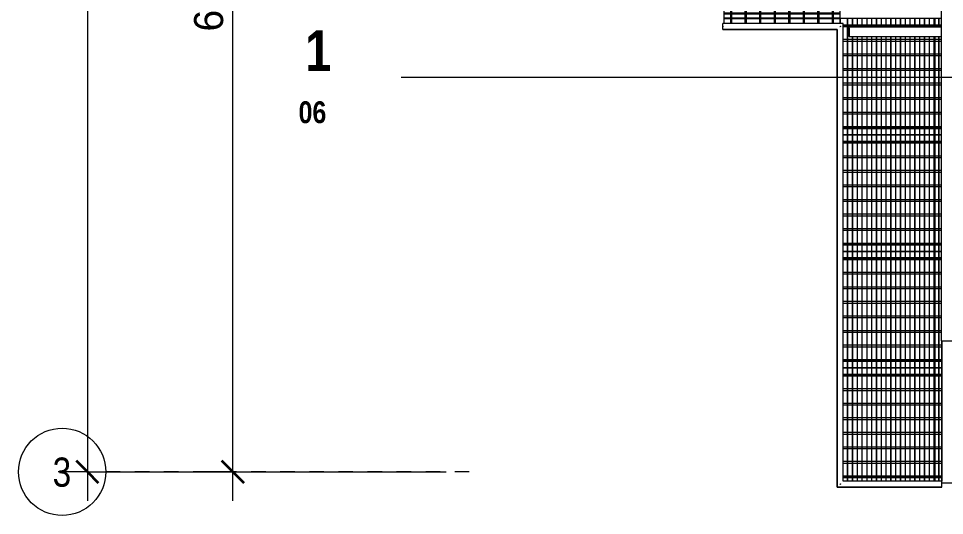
# Model space of a CAD drawing. Header units: metres. Extents: x -3 to 175, y -5 to 18.
# Drawn here: x 57.96 to 64.32, y -0.25 to 3.16 of the extents above; entities that cross this region are included whole.
import ezdxf

# ---------------------------------------------------------------- set-up
doc = ezdxf.new("R2010")
doc.units = ezdxf.units.M
doc.linetypes.add('Grid Line', pattern=[0.022225, 0.0127, -0.003175, 0.003175, -0.003175])
for name, color, linetype, lineweight in [('A-ANNO-DIMS', 7, 'Continuous', 9), ('A-ANNO-DIMS-100', 7, 'Continuous', 9), ('A-FLOR', 7, 'Continuous', 9), ('A-FLOR-HRAL', 7, 'Continuous', 9), ('A-GENM', 7, 'Continuous', 9), ('A-WALL', 7, 'Continuous', 9), ('G-ANNO-SYMB', 7, 'Continuous', 9), ('P-PIPE', 7, 'Continuous', 9), ('S-GRID', 7, 'Continuous', 9), ('S-GRID-IDEN', 7, 'Continuous', 9)]:
    doc.layers.add(name, color=color, linetype=linetype, lineweight=lineweight)
doc.styles.add('Century Gothic_1', font='GOTHIC.TTF', dxfattribs={"height": 0.2})
doc.styles.add('Saira Condensed', font='SairaCondensed-Regular.ttf', dxfattribs={"height": 0.2})
doc.styles.add('Saira Condensed_B', font='', dxfattribs={"height": 0.15})
doc.styles.add('Saira Condensed_B_1', font='', dxfattribs={"height": 0.28})
doc.styles.get('Saira Condensed_B').set_extended_font_data('Saira Condensed', bold=True)
doc.styles.get('Saira Condensed_B_1').set_extended_font_data('Saira Condensed', bold=True)
doc.dimstyles.new('FCA_N_Cotas_E100', dxfattribs={"dimscale": 0.3048, "dimtxt": 0.208834, "dimasz": 0.492126, "dimexe": 0.656168, "dimexo": 0.656168, "dimgap": 0.032808, "dimtad": 1, "dimrnd": 0.01, "dimzin": 0, "dimdsep": 46, "dimtxsty": 'Century Gothic_1', "dimblk1": 'OBLIQUE', "dimblk2": 'OBLIQUE', "dimsah": 1, "dimcen": 0.09, "dimdle": 0.656168, "dimazin": 2, "dimtfac": 1, "dimtdec": 4, "dimtix": 1, "dimtmove": 0, "dimatfit": 3, "dimfxl": 1, "dimtvp": 1, "dimtolj": 1, "dimtzin": 0, "dimarcsym": 2})

# ---------------------------------------------------------------- blocks, each defined once
blk = doc.blocks.new('M_RVR_Grating - 0_80 x 0_70-2833689-N-Cubierta 01')
at = {"layer": 'A-GENM'}
for p, q in [((-0.3, 0.4), (-0.33, 0.4)), ((0.35, 0.4), (-0.33, 0.4)), ((-0.3, 0.4), (-0.3, -0.38)), ((-0.297, 0.4), (-0.3, 0.4)), ((-0.3, -0.38), (-0.3, 0.4)), ((-0.297, -0.38), (-0.297, 0.4)), ((-0.267, 0.4), (-0.267, -0.38)), ((-0.264, 0.4), (-0.267, 0.4)), ((-0.264, -0.38), (-0.264, 0.4)), ((-0.234, 0.4), (-0.234, -0.38)), ((-0.231, 0.4), (-0.234, 0.4)), ((-0.231, -0.38), (-0.231, 0.4)), ((-0.201, 0.4), (-0.201, -0.38)), ((-0.198, 0.4), (-0.201, 0.4)), ((-0.198, -0.38), (-0.198, 0.4)), ((-0.168, 0.4), (-0.168, -0.38)), ((-0.165, 0.4), (-0.168, 0.4)), ((-0.165, -0.38), (-0.165, 0.4)), ((-0.135, 0.4), (-0.135, -0.38)), ((-0.132, 0.4), (-0.135, 0.4)), ((-0.132, -0.38), (-0.132, 0.4)), ((-0.102, 0.4), (-0.102, -0.38)), ((-0.099, 0.4), (-0.102, 0.4)), ((-0.099, -0.38), (-0.099, 0.4)), ((-0.069, 0.4), (-0.069, -0.38)), ((-0.066, 0.4), (-0.069, 0.4)), ((-0.066, -0.38), (-0.066, 0.4)), ((-0.036, 0.4), (-0.036, -0.38)), ((-0.033, 0.4), (-0.036, 0.4)), ((-0.033, -0.38), (-0.033, 0.4)), ((-0.003, 0.4), (-0.003, -0.38)), ((0, 0.4), (-0.003, 0.4)), ((0, -0.38), (0, 0.4)), ((0.03, 0.4), (0.03, -0.38)), ((0.033, 0.4), (0.03, 0.4)), ((0.033, -0.38), (0.033, 0.4)), ((0.063, 0.4), (0.063, -0.38)), ((0.066, 0.4), (0.063, 0.4)), ((0.066, -0.38), (0.066, 0.4)), ((0.096, 0.4), (0.096, -0.38)), ((0.099, 0.4), (0.096, 0.4)), ((0.099, -0.38), (0.099, 0.4)), ((0.129, 0.4), (0.129, -0.38)), ((0.132, 0.4), (0.129, 0.4)), ((0.132, -0.38), (0.132, 0.4)), ((0.162, 0.4), (0.162, -0.38)), ((0.165, 0.4), (0.162, 0.4)), ((0.165, -0.38), (0.165, 0.4)), ((0.195, 0.4), (0.195, -0.38)), ((0.198, 0.4), (0.195, 0.4)), ((0.198, -0.38), (0.198, 0.4)), ((0.228, 0.4), (0.228, -0.38)), ((0.231, 0.4), (0.228, 0.4)), ((0.231, -0.38), (0.231, 0.4)), ((0.261, 0.4), (0.261, -0.38)), ((0.264, 0.4), (0.261, 0.4)), ((0.264, -0.38), (0.264, 0.4)), ((0.294, 0.4), (0.294, -0.38)), ((0.297, 0.4), (0.294, 0.4)), ((0.297, -0.38), (0.297, 0.4)), ((0.3, 0.4), (0.3, -0.38)), ((0.35, 0.4), (0.3, 0.4)), ((0.327, 0.4), (0.327, -0.38)), ((0.33, 0.4), (0.327, 0.4)), ((0.33, -0.38), (0.33, 0.4)), ((0.35, -0.38), (0.35, 0.4)), ((0.35, 0.35), (0.35, 0.4)), ((0.35, 0.355), (-0.33, 0.355)), ((-0.33, 0.35), (0.35, 0.35)), ((-0.33, 0.345), (0.35, 0.345)), ((0.35, 0.255), (-0.33, 0.255)), ((-0.33, 0.245), (0.35, 0.245)), ((0.35, 0.155), (-0.33, 0.155)), ((-0.33, 0.145), (0.35, 0.145)), ((0.35, 0.055), (-0.33, 0.055)), ((-0.33, 0.045), (0.35, 0.045)), ((0.35, -0.045), (-0.33, -0.045)), ((-0.33, -0.055), (0.35, -0.055)), ((0.35, -0.145), (-0.33, -0.145)), ((-0.33, -0.155), (0.35, -0.155)), ((0.35, -0.245), (-0.33, -0.245)), ((-0.33, -0.255), (0.35, -0.255)), ((0.35, -0.345), (-0.33, -0.345)), ((0.35, -0.35), (-0.33, -0.35)), ((-0.33, -0.355), (0.35, -0.355)), ((0.35, -0.38), (0.35, -0.35))]:
    blk.add_line(p, q, dxfattribs=at)
blk = doc.blocks.new('M_RVR_Grating - 0_80 x 0_70-2834165-N-Cubierta 01')
at = {"layer": 'A-GENM'}
for p, q in [((-0.3, 0.4), (-0.33, 0.4)), ((0.3449, 0.4), (-0.33, 0.4)), ((-0.297, 0.4), (-0.3, 0.4)), ((-0.3, 0.4), (-0.3, -0.4)), ((-0.3, -0.4), (-0.3, 0.4)), ((-0.297, -0.4), (-0.297, 0.4)), ((-0.264, 0.4), (-0.267, 0.4)), ((-0.267, 0.4), (-0.267, -0.4)), ((-0.264, -0.4), (-0.264, 0.4)), ((-0.231, 0.4), (-0.234, 0.4)), ((-0.234, 0.4), (-0.234, -0.4)), ((-0.231, -0.4), (-0.231, 0.4)), ((-0.198, 0.4), (-0.201, 0.4)), ((-0.201, 0.4), (-0.201, -0.4)), ((-0.198, -0.4), (-0.198, 0.4)), ((-0.165, 0.4), (-0.168, 0.4)), ((-0.168, 0.4), (-0.168, -0.4)), ((-0.165, -0.4), (-0.165, 0.4)), ((-0.132, 0.4), (-0.135, 0.4)), ((-0.135, 0.4), (-0.135, -0.4)), ((-0.132, -0.4), (-0.132, 0.4)), ((-0.099, 0.4), (-0.102, 0.4)), ((-0.102, 0.4), (-0.102, -0.4)), ((-0.099, -0.4), (-0.099, 0.4)), ((-0.066, 0.4), (-0.069, 0.4)), ((-0.069, 0.4), (-0.069, -0.4)), ((-0.066, -0.4), (-0.066, 0.4)), ((-0.033, 0.4), (-0.036, 0.4)), ((-0.036, 0.4), (-0.036, -0.4)), ((-0.033, -0.4), (-0.033, 0.4)), ((0, 0.4), (-0.003, 0.4)), ((-0.003, 0.4), (-0.003, -0.4)), ((0, -0.4), (0, 0.4)), ((0.033, 0.4), (0.03, 0.4)), ((0.03, 0.4), (0.03, -0.4)), ((0.033, -0.4), (0.033, 0.4)), ((0.066, 0.4), (0.063, 0.4)), ((0.063, 0.4), (0.063, -0.4)), ((0.066, -0.4), (0.066, 0.4)), ((0.099, 0.4), (0.096, 0.4)), ((0.096, 0.4), (0.096, -0.4)), ((0.099, -0.4), (0.099, 0.4)), ((0.132, 0.4), (0.129, 0.4)), ((0.129, 0.4), (0.129, -0.4)), ((0.132, -0.4), (0.132, 0.4)), ((0.165, 0.4), (0.162, 0.4)), ((0.162, 0.4), (0.162, -0.4)), ((0.165, -0.4), (0.165, 0.4)), ((0.198, 0.4), (0.195, 0.4)), ((0.195, 0.4), (0.195, -0.4)), ((0.198, -0.4), (0.198, 0.4)), ((0.231, 0.4), (0.228, 0.4)), ((0.228, 0.4), (0.228, -0.4)), ((0.231, -0.4), (0.231, 0.4)), ((0.264, 0.4), (0.261, 0.4)), ((0.261, 0.4), (0.261, -0.4)), ((0.264, -0.4), (0.264, 0.4)), ((0.297, 0.4), (0.294, 0.4)), ((0.294, 0.4), (0.294, -0.4)), ((0.297, -0.4), (0.297, 0.4)), ((0.3449, 0.4), (0.3, 0.4)), ((0.3, 0.4), (0.3, -0.4)), ((0.33, 0.4), (0.327, 0.4)), ((0.327, 0.4), (0.327, -0.4)), ((0.33, -0.4), (0.33, 0.4)), ((0.3449, 0.355), (-0.33, 0.355)), ((-0.33, 0.35), (0.3449, 0.35)), ((-0.33, 0.345), (0.3449, 0.345)), ((0.3449, 0.255), (-0.33, 0.255)), ((-0.33, 0.245), (0.3449, 0.245)), ((0.3449, 0.155), (-0.33, 0.155)), ((-0.33, 0.145), (0.3449, 0.145)), ((0.3449, 0.055), (-0.33, 0.055)), ((-0.33, 0.045), (0.3449, 0.045)), ((0.3449, -0.045), (-0.33, -0.045)), ((-0.33, -0.055), (0.3449, -0.055)), ((0.3449, -0.145), (-0.33, -0.145)), ((-0.33, -0.155), (0.3449, -0.155)), ((0.35, -0.245), (-0.33, -0.245)), ((0.35, -0.4), (0.35, -0.214)), ((-0.33, -0.255), (0.35, -0.255)), ((0.35, -0.345), (-0.33, -0.345)), ((0.35, -0.35), (-0.33, -0.35)), ((-0.33, -0.355), (0.35, -0.355)), ((0.35, -0.4), (0.35, -0.35)), ((-0.33, -0.4), (-0.3, -0.4)), ((-0.33, -0.4), (0.35, -0.4)), ((-0.3, -0.4), (-0.297, -0.4)), ((-0.267, -0.4), (-0.264, -0.4)), ((-0.234, -0.4), (-0.231, -0.4)), ((-0.201, -0.4), (-0.198, -0.4)), ((-0.168, -0.4), (-0.165, -0.4)), ((-0.135, -0.4), (-0.132, -0.4)), ((-0.102, -0.4), (-0.099, -0.4)), ((-0.069, -0.4), (-0.066, -0.4)), ((-0.036, -0.4), (-0.033, -0.4)), ((-0.003, -0.4), (0, -0.4)), ((0.03, -0.4), (0.033, -0.4)), ((0.063, -0.4), (0.066, -0.4)), ((0.096, -0.4), (0.099, -0.4)), ((0.129, -0.4), (0.132, -0.4)), ((0.162, -0.4), (0.165, -0.4)), ((0.195, -0.4), (0.198, -0.4)), ((0.228, -0.4), (0.231, -0.4)), ((0.261, -0.4), (0.264, -0.4)), ((0.294, -0.4), (0.297, -0.4)), ((0.3, -0.4), (0.35, -0.4)), ((0.327, -0.4), (0.33, -0.4))]:
    blk.add_line(p, q, dxfattribs=at)
blk = doc.blocks.new('M_RVR_Grating - 0_80 x 0_70-V156-N-Cubierta 01')
at = {"layer": 'A-GENM'}
for p, q in [((-0.3, 0.4), (-0.35, 0.4)), ((-0.35, 0.4), (-0.35, 0.365)), ((0.3449, 0.4), (-0.35, 0.4)), ((-0.35, 0.4), (-0.35, 0.365)), ((-0.297, 0.4), (-0.3, 0.4)), ((-0.3, 0.4), (-0.3, -0.4)), ((-0.3, -0.4), (-0.3, 0.4)), ((-0.297, -0.4), (-0.297, 0.4)), ((-0.264, 0.4), (-0.267, 0.4)), ((-0.267, 0.4), (-0.267, 0.3405)), ((-0.264, 0.3405), (-0.264, 0.4)), ((-0.231, 0.4), (-0.234, 0.4)), ((-0.234, 0.4), (-0.234, 0.3404)), ((-0.231, 0.3404), (-0.231, 0.4)), ((-0.198, 0.4), (-0.201, 0.4)), ((-0.201, 0.4), (-0.201, 0.3403)), ((-0.198, 0.3403), (-0.198, 0.4)), ((-0.165, 0.4), (-0.168, 0.4)), ((-0.168, 0.4), (-0.168, 0.3401)), ((-0.165, 0.3402), (-0.165, 0.4)), ((-0.132, 0.4), (-0.135, 0.4)), ((-0.135, 0.4), (-0.135, 0.3404)), ((-0.132, 0.3404), (-0.132, 0.4)), ((-0.099, 0.4), (-0.102, 0.4)), ((-0.102, 0.4), (-0.102, 0.3404)), ((-0.099, 0.3405), (-0.099, 0.4)), ((-0.066, 0.4), (-0.069, 0.4)), ((-0.069, 0.4), (-0.069, 0.3405)), ((-0.066, 0.3405), (-0.066, 0.4)), ((-0.033, 0.4), (-0.036, 0.4)), ((-0.036, 0.4), (-0.036, 0.3404)), ((-0.033, 0.3404), (-0.033, 0.4)), ((0, 0.4), (-0.003, 0.4)), ((-0.003, 0.4), (-0.003, 0.34)), ((0, 0.34), (0, 0.4)), ((0.033, 0.4), (0.03, 0.4)), ((0.03, 0.4), (0.03, 0.3402)), ((0.033, 0.3402), (0.033, 0.4)), ((0.066, 0.4), (0.063, 0.4)), ((0.063, 0.4), (0.063, 0.3403)), ((0.066, 0.3403), (0.066, 0.4)), ((0.099, 0.4), (0.096, 0.4)), ((0.096, 0.4), (0.096, 0.3404)), ((0.099, 0.3404), (0.099, 0.4)), ((0.132, 0.4), (0.129, 0.4)), ((0.129, 0.4), (0.129, 0.3405)), ((0.132, 0.3405), (0.132, 0.4)), ((0.165, 0.4), (0.162, 0.4)), ((0.162, 0.4), (0.162, 0.3404)), ((0.165, 0.3404), (0.165, 0.4)), ((0.198, 0.4), (0.195, 0.4)), ((0.195, 0.4), (0.195, 0.3405)), ((0.198, 0.3405), (0.198, 0.4)), ((0.231, 0.4), (0.228, 0.4)), ((0.228, 0.4), (0.228, 0.3406)), ((0.231, 0.3405), (0.231, 0.4)), ((0.264, 0.4), (0.261, 0.4)), ((0.261, 0.4), (0.261, 0.3405)), ((0.264, 0.3405), (0.264, 0.4)), ((0.297, 0.4), (0.294, 0.4)), ((0.294, 0.4), (0.294, 0.3402)), ((0.297, 0.3402), (0.297, 0.4)), ((0.3449, 0.4), (0.3, 0.4)), ((0.3, 0.4), (0.3, 0.3402)), ((0.33, 0.4), (0.327, 0.4)), ((0.327, 0.4), (0.327, 0.3403)), ((0.33, 0.3403), (0.33, 0.4)), ((0.3449, 0.355), (-0.33, 0.355)), ((-0.33, 0.35), (0.3449, 0.35)), ((-0.33, 0.345), (0.3449, 0.345)), ((0.3449, 0.255), (-0.33, 0.255)), ((-0.267, 0.2756), (-0.267, -0.4)), ((-0.264, -0.4), (-0.264, 0.2756)), ((-0.234, 0.2757), (-0.234, -0.4)), ((-0.231, -0.4), (-0.231, 0.2757)), ((-0.201, 0.2757), (-0.201, -0.4)), ((-0.198, -0.4), (-0.198, 0.2758)), ((-0.168, 0.2758), (-0.168, -0.4)), ((-0.165, -0.4), (-0.165, 0.2758)), ((-0.135, 0.2759), (-0.135, -0.4)), ((-0.132, -0.4), (-0.132, 0.276)), ((-0.102, 0.2759), (-0.102, -0.4)), ((-0.099, -0.4), (-0.099, 0.2759)), ((-0.069, 0.2756), (-0.069, -0.4)), ((-0.066, -0.4), (-0.066, 0.2756)), ((-0.036, 0.2759), (-0.036, -0.4)), ((-0.033, -0.4), (-0.033, 0.2759)), ((-0.003, 0.276), (-0.003, -0.4)), ((0, -0.4), (0, 0.276)), ((0.03, 0.276), (0.03, -0.4)), ((0.033, -0.4), (0.033, 0.2761)), ((0.063, 0.2759), (0.063, -0.4)), ((0.066, -0.4), (0.066, 0.2759)), ((0.096, 0.2759), (0.096, -0.4)), ((0.099, -0.4), (0.099, 0.2759)), ((0.129, 0.2758), (0.129, -0.4)), ((0.132, -0.4), (0.132, 0.2758)), ((0.162, 0.2759), (0.162, -0.4)), ((0.165, -0.4), (0.165, 0.2758)), ((0.195, 0.2758), (0.195, -0.4)), ((0.198, -0.4), (0.198, 0.2758)), ((0.228, 0.2758), (0.228, -0.4)), ((0.231, -0.4), (0.231, 0.2758)), ((0.261, 0.2758), (0.261, -0.4)), ((0.264, -0.4), (0.264, 0.2758)), ((0.294, 0.276), (0.294, -0.4)), ((0.297, -0.4), (0.297, 0.276)), ((0.3, 0.276), (0.3, -0.4)), ((0.327, 0.2758), (0.327, -0.4)), ((0.33, -0.4), (0.33, 0.2758)), ((-0.33, 0.245), (0.3449, 0.245)), ((0.3449, 0.155), (-0.33, 0.155)), ((-0.33, 0.145), (0.3449, 0.145)), ((0.3449, 0.055), (-0.33, 0.055)), ((-0.33, 0.045), (0.3449, 0.045)), ((0.3449, -0.045), (-0.33, -0.045)), ((-0.33, -0.055), (0.3449, -0.055)), ((0.3449, -0.145), (-0.33, -0.145)), ((-0.33, -0.155), (0.3449, -0.155)), ((0.3449, -0.245), (-0.33, -0.245)), ((-0.33, -0.255), (0.3449, -0.255)), ((0.3449, -0.345), (-0.33, -0.345)), ((0.3449, -0.35), (-0.33, -0.35)), ((-0.33, -0.355), (0.3449, -0.355)), ((-0.33, -0.4), (-0.3, -0.4)), ((-0.33, -0.4), (0.3449, -0.4)), ((-0.3, -0.4), (-0.297, -0.4)), ((-0.267, -0.4), (-0.264, -0.4)), ((-0.234, -0.4), (-0.231, -0.4)), ((-0.201, -0.4), (-0.198, -0.4)), ((-0.168, -0.4), (-0.165, -0.4)), ((-0.135, -0.4), (-0.132, -0.4)), ((-0.102, -0.4), (-0.099, -0.4)), ((-0.069, -0.4), (-0.066, -0.4)), ((-0.036, -0.4), (-0.033, -0.4)), ((-0.003, -0.4), (0, -0.4)), ((0.03, -0.4), (0.033, -0.4)), ((0.063, -0.4), (0.066, -0.4)), ((0.096, -0.4), (0.099, -0.4)), ((0.129, -0.4), (0.132, -0.4)), ((0.162, -0.4), (0.165, -0.4)), ((0.195, -0.4), (0.198, -0.4)), ((0.228, -0.4), (0.231, -0.4)), ((0.261, -0.4), (0.264, -0.4)), ((0.294, -0.4), (0.297, -0.4)), ((0.3, -0.4), (0.3449, -0.4)), ((0.327, -0.4), (0.33, -0.4))]:
    blk.add_line(p, q, dxfattribs=at)
blk = doc.blocks.new('M_RVR_Grating - 0_80 x 0_70-V157-N-Cubierta 01')
at = {"layer": 'A-GENM'}
for p, q in [((-0.3, 0.4), (-0.33, 0.4)), ((0.3449, 0.4), (-0.33, 0.4)), ((-0.3, 0.4), (-0.3, -0.4)), ((-0.297, 0.4), (-0.3, 0.4)), ((-0.3, -0.4), (-0.3, 0.4)), ((-0.297, -0.4), (-0.297, 0.4)), ((-0.267, 0.4), (-0.267, -0.4)), ((-0.264, 0.4), (-0.267, 0.4)), ((-0.264, -0.4), (-0.264, 0.4)), ((-0.234, 0.4), (-0.234, -0.4)), ((-0.231, 0.4), (-0.234, 0.4)), ((-0.231, -0.4), (-0.231, 0.4)), ((-0.201, 0.4), (-0.201, -0.4)), ((-0.198, 0.4), (-0.201, 0.4)), ((-0.198, -0.4), (-0.198, 0.4)), ((-0.168, 0.4), (-0.168, -0.4)), ((-0.165, 0.4), (-0.168, 0.4)), ((-0.165, -0.4), (-0.165, 0.4)), ((-0.135, 0.4), (-0.135, -0.4)), ((-0.132, 0.4), (-0.135, 0.4)), ((-0.132, -0.4), (-0.132, 0.4)), ((-0.102, 0.4), (-0.102, -0.4)), ((-0.099, 0.4), (-0.102, 0.4)), ((-0.099, -0.4), (-0.099, 0.4)), ((-0.069, 0.4), (-0.069, -0.4)), ((-0.066, 0.4), (-0.069, 0.4)), ((-0.066, -0.4), (-0.066, 0.4)), ((-0.036, 0.4), (-0.036, -0.4)), ((-0.033, 0.4), (-0.036, 0.4)), ((-0.033, -0.4), (-0.033, 0.4)), ((-0.003, 0.4), (-0.003, -0.4)), ((0, 0.4), (-0.003, 0.4)), ((0, -0.4), (0, 0.4)), ((0.03, 0.4), (0.03, -0.4)), ((0.033, 0.4), (0.03, 0.4)), ((0.033, -0.4), (0.033, 0.4)), ((0.063, 0.4), (0.063, -0.4)), ((0.066, 0.4), (0.063, 0.4)), ((0.066, -0.4), (0.066, 0.4)), ((0.096, 0.4), (0.096, -0.4)), ((0.099, 0.4), (0.096, 0.4)), ((0.099, -0.4), (0.099, 0.4)), ((0.129, 0.4), (0.129, -0.4)), ((0.132, 0.4), (0.129, 0.4)), ((0.132, -0.4), (0.132, 0.4)), ((0.162, 0.4), (0.162, -0.4)), ((0.165, 0.4), (0.162, 0.4)), ((0.165, -0.4), (0.165, 0.4)), ((0.195, 0.4), (0.195, -0.4)), ((0.198, 0.4), (0.195, 0.4)), ((0.198, -0.4), (0.198, 0.4)), ((0.228, 0.4), (0.228, -0.4)), ((0.231, 0.4), (0.228, 0.4)), ((0.231, -0.4), (0.231, 0.4)), ((0.261, 0.4), (0.261, -0.4)), ((0.264, 0.4), (0.261, 0.4)), ((0.264, -0.4), (0.264, 0.4)), ((0.294, 0.4), (0.294, -0.4)), ((0.297, 0.4), (0.294, 0.4)), ((0.297, -0.4), (0.297, 0.4)), ((0.3, 0.4), (0.3, -0.4)), ((0.3449, 0.4), (0.3, 0.4)), ((0.327, 0.4), (0.327, -0.4)), ((0.33, 0.4), (0.327, 0.4)), ((0.33, -0.4), (0.33, 0.4)), ((0.3449, 0.355), (-0.33, 0.355)), ((-0.33, 0.35), (0.3449, 0.35)), ((-0.33, 0.345), (0.3449, 0.345)), ((0.3449, 0.255), (-0.33, 0.255)), ((-0.33, 0.245), (0.3449, 0.245)), ((0.3449, 0.155), (-0.33, 0.155)), ((-0.33, 0.145), (0.3449, 0.145)), ((0.3449, 0.055), (-0.33, 0.055)), ((-0.33, 0.045), (0.3449, 0.045)), ((0.3449, -0.045), (-0.33, -0.045)), ((-0.33, -0.055), (0.3449, -0.055)), ((0.3449, -0.145), (-0.33, -0.145)), ((-0.33, -0.155), (0.3449, -0.155)), ((0.3449, -0.245), (-0.33, -0.245)), ((-0.33, -0.255), (0.3449, -0.255)), ((0.3449, -0.345), (-0.33, -0.345)), ((0.3449, -0.35), (-0.33, -0.35)), ((-0.33, -0.355), (0.3449, -0.355)), ((-0.33, -0.4), (-0.3, -0.4)), ((-0.33, -0.4), (0.3449, -0.4)), ((-0.3, -0.4), (-0.297, -0.4)), ((-0.267, -0.4), (-0.264, -0.4)), ((-0.234, -0.4), (-0.231, -0.4)), ((-0.201, -0.4), (-0.198, -0.4)), ((-0.168, -0.4), (-0.165, -0.4)), ((-0.135, -0.4), (-0.132, -0.4)), ((-0.102, -0.4), (-0.099, -0.4)), ((-0.069, -0.4), (-0.066, -0.4)), ((-0.036, -0.4), (-0.033, -0.4)), ((-0.003, -0.4), (0, -0.4)), ((0.03, -0.4), (0.033, -0.4)), ((0.063, -0.4), (0.066, -0.4)), ((0.096, -0.4), (0.099, -0.4)), ((0.129, -0.4), (0.132, -0.4)), ((0.162, -0.4), (0.165, -0.4)), ((0.195, -0.4), (0.198, -0.4)), ((0.228, -0.4), (0.231, -0.4)), ((0.261, -0.4), (0.264, -0.4)), ((0.294, -0.4), (0.297, -0.4)), ((0.3, -0.4), (0.3449, -0.4)), ((0.327, -0.4), (0.33, -0.4))]:
    blk.add_line(p, q, dxfattribs=at)
blk = doc.blocks.new('M_RVR_Grating - 0_80 x 0_70-V168-N-Cubierta 01')
at = {"layer": 'A-GENM'}
for p, q in [((-0.3, 0.4), (-0.335, 0.4)), ((0.35, 0.4), (-0.335, 0.4)), ((-0.3, 0.4), (-0.3, -0.4)), ((-0.297, 0.4), (-0.3, 0.4)), ((-0.3, -0.4), (-0.3, 0.4)), ((-0.297, -0.4), (-0.297, 0.4)), ((-0.267, 0.4), (-0.267, -0.4)), ((-0.264, 0.4), (-0.267, 0.4)), ((-0.264, -0.4), (-0.264, 0.4)), ((-0.234, 0.4), (-0.234, -0.4)), ((-0.231, 0.4), (-0.234, 0.4)), ((-0.231, -0.4), (-0.231, 0.4)), ((-0.201, 0.4), (-0.201, -0.4)), ((-0.198, 0.4), (-0.201, 0.4)), ((-0.198, -0.4), (-0.198, 0.4)), ((-0.168, 0.4), (-0.168, -0.4)), ((-0.165, 0.4), (-0.168, 0.4)), ((-0.165, -0.4), (-0.165, 0.4)), ((-0.135, 0.4), (-0.135, -0.4)), ((-0.132, 0.4), (-0.135, 0.4)), ((-0.132, -0.4), (-0.132, 0.4)), ((-0.102, 0.4), (-0.102, -0.4)), ((-0.099, 0.4), (-0.102, 0.4)), ((-0.099, -0.4), (-0.099, 0.4)), ((-0.069, 0.4), (-0.069, -0.4)), ((-0.066, 0.4), (-0.069, 0.4)), ((-0.066, -0.4), (-0.066, 0.4)), ((-0.036, 0.4), (-0.036, -0.4)), ((-0.033, 0.4), (-0.036, 0.4)), ((-0.033, -0.4), (-0.033, 0.4)), ((-0.003, 0.4), (-0.003, -0.4)), ((0, 0.4), (-0.003, 0.4)), ((0, -0.4), (0, 0.4)), ((0.03, 0.4), (0.03, -0.4)), ((0.033, 0.4), (0.03, 0.4)), ((0.033, -0.4), (0.033, 0.4)), ((0.063, 0.4), (0.063, -0.4)), ((0.066, 0.4), (0.063, 0.4)), ((0.066, -0.4), (0.066, 0.4)), ((0.096, 0.4), (0.096, -0.4)), ((0.099, 0.4), (0.096, 0.4)), ((0.099, -0.4), (0.099, 0.4)), ((0.129, 0.4), (0.129, -0.4)), ((0.132, 0.4), (0.129, 0.4)), ((0.132, -0.4), (0.132, 0.4)), ((0.162, 0.4), (0.162, -0.4)), ((0.165, 0.4), (0.162, 0.4)), ((0.165, -0.4), (0.165, 0.4)), ((0.195, 0.4), (0.195, -0.4)), ((0.198, 0.4), (0.195, 0.4)), ((0.198, -0.4), (0.198, 0.4)), ((0.228, 0.4), (0.228, -0.4)), ((0.231, 0.4), (0.228, 0.4)), ((0.231, -0.4), (0.231, 0.4)), ((0.261, 0.4), (0.261, -0.4)), ((0.264, 0.4), (0.261, 0.4)), ((0.264, -0.4), (0.264, 0.4)), ((0.294, 0.4), (0.294, -0.4)), ((0.297, 0.4), (0.294, 0.4)), ((0.297, -0.4), (0.297, 0.4)), ((0.3, 0.4), (0.3, -0.4)), ((0.35, 0.4), (0.3, 0.4)), ((0.327, 0.4), (0.327, -0.4)), ((0.33, 0.4), (0.327, 0.4)), ((0.33, -0.4), (0.33, 0.4)), ((0.35, -0.4), (0.35, 0.4)), ((0.35, 0.35), (0.35, 0.4)), ((0.35, 0.355), (-0.335, 0.355)), ((-0.335, 0.35), (0.35, 0.35)), ((-0.335, 0.345), (0.35, 0.345)), ((0.35, 0.255), (-0.335, 0.255)), ((-0.335, 0.245), (0.35, 0.245)), ((0.35, 0.155), (-0.335, 0.155)), ((-0.335, 0.145), (0.35, 0.145)), ((0.35, 0.055), (-0.335, 0.055)), ((-0.335, 0.045), (0.35, 0.045)), ((0.35, -0.045), (-0.335, -0.045)), ((-0.335, -0.055), (0.35, -0.055)), ((0.35, -0.145), (-0.335, -0.145)), ((-0.335, -0.155), (0.35, -0.155)), ((0.35, -0.245), (-0.335, -0.245)), ((-0.335, -0.255), (0.35, -0.255)), ((0.35, -0.345), (-0.335, -0.345)), ((0.35, -0.35), (-0.335, -0.35)), ((-0.335, -0.355), (0.35, -0.355)), ((0.35, -0.4), (0.35, -0.35)), ((-0.335, -0.4), (-0.3, -0.4)), ((-0.335, -0.4), (0.35, -0.4)), ((-0.3, -0.4), (-0.297, -0.4)), ((-0.267, -0.4), (-0.264, -0.4)), ((-0.234, -0.4), (-0.231, -0.4)), ((-0.201, -0.4), (-0.198, -0.4)), ((-0.168, -0.4), (-0.165, -0.4)), ((-0.135, -0.4), (-0.132, -0.4)), ((-0.102, -0.4), (-0.099, -0.4)), ((-0.069, -0.4), (-0.066, -0.4)), ((-0.036, -0.4), (-0.033, -0.4)), ((-0.003, -0.4), (0, -0.4)), ((0.03, -0.4), (0.033, -0.4)), ((0.063, -0.4), (0.066, -0.4)), ((0.096, -0.4), (0.099, -0.4)), ((0.129, -0.4), (0.132, -0.4)), ((0.162, -0.4), (0.165, -0.4)), ((0.195, -0.4), (0.198, -0.4)), ((0.228, -0.4), (0.231, -0.4)), ((0.261, -0.4), (0.264, -0.4)), ((0.294, -0.4), (0.297, -0.4)), ((0.3, -0.4), (0.35, -0.4)), ((0.327, -0.4), (0.33, -0.4))]:
    blk.add_line(p, q, dxfattribs=at)
blk = doc.blocks.new('Top Rail Type - Top Rail_Internal_-2836875-N-Cubierta 01')
at = {"layer": 'A-FLOR-HRAL'}
for p, q in [((-6.7056, 3.1278), (-7.5319, 3.1278)), ((-6.7056, -0.0172), (-6.7056, 3.1278)), ((-7.5319, 3.1101), (-7.5319, 3.1054)), ((-7.5319, 3.0878), (-6.7456, 3.0878)), ((-6.7456, 3.0878), (-6.7456, -0.0572)), ((-6.7456, -0.0572), (-6.0256, -0.0572)), ((-6.0256, -0.0172), (-6.7056, -0.0172)), ((-6.0256, -0.0394), (-6.0256, -0.0349))]:
    blk.add_line(p, q, dxfattribs=at)
for points, knots in [([(-6.7232, 3.1101), (-6.7236, 3.1098), (-6.7244, 3.109), (-6.7256, 3.1078), (-6.7268, 3.1066), (-6.7276, 3.1058), (-6.7279, 3.1055)], [0.46272837, 0.46272837, 0.46272837, 0.46272837, 0.47916667, 0.5, 0.52083333, 0.53727163, 0.53727163, 0.53727163, 0.53727163]), ([(-6.7232, -0.0349), (-6.7236, -0.0352), (-6.7244, -0.036), (-6.7256, -0.0372), (-6.7267, -0.0384), (-6.7274, -0.0391), (-6.7277, -0.0394)], [0.46272837, 0.46272837, 0.46272837, 0.46272837, 0.47916667, 0.5, 0.52083333, 0.53416137, 0.53416137, 0.53416137, 0.53416137])]:
    blk.add_open_spline(points, degree=3, knots=knots, dxfattribs=at)
blk = doc.blocks.new('Top Rail Type - Top Rail_Internal_-V174-N-Cubierta 01')
at = {"layer": 'A-FLOR-HRAL'}
for p, q in [((-7.5319, 3.0878), (-7.5319, 3.1278)), ((-6.7056, 3.1278), (-7.5319, 3.1278)), ((-6.7056, -0.0172), (-6.7056, 3.1278)), ((-6.7456, 3.0878), (-7.5319, 3.0878)), ((-6.7456, -0.0572), (-6.7456, 3.0878)), ((-6.0256, -0.0572), (-6.7456, -0.0572)), ((-6.0256, -0.0172), (-6.7056, -0.0172)), ((-6.0256, -0.0572), (-6.0256, -0.0172))]:
    blk.add_line(p, q, dxfattribs=at)
blk = doc.blocks.new('M_Tramo tube Alim-01 - M_Tramo tube Alim-01-V183-N-Cubierta 01')
at = {"layer": 'P-PIPE', "flags": 128}
for points in [[(-0.065, -2.2759), (-0.065, -2.2986), (-0.065, -2.35), (-0.065, -2.4026), (-0.065, -2.4561), (-0.065, -2.5106), (-0.065, -2.566), (-0.065, -2.6222), (-0.065, -2.679), (-0.065, -2.7364), (-0.065, -2.7943), (-0.065, -2.8526), (-0.065, -2.91)], [(0, -2.91), (0, -2.8514), (0, -2.7931), (0, -2.7352), (0, -2.6778), (0, -2.621), (0, -2.5649), (0, -2.5096), (0, -2.4551), (0, -2.4015), (0, -2.349), (0, -2.2976), (0, -2.2759)]]:
    blk.add_lwpolyline(points, dxfattribs=at)
at = {"layer": 'P-PIPE'}
for start_param, end_param in [(1.570796, 4.712389), (4.712389, 7.853982)]:
    blk.add_ellipse((-0.0325, -2.91), major_axis=(0.0325, 0), ratio=0.091457, start_param=start_param, end_param=end_param, dxfattribs=at)
blk = doc.blocks.new('Grid - 3mm-1144979-N-Cubierta 01')
at = {"layer": 'S-GRID-IDEN', "color": 253, "true_color": 0xaaaaaa}
blk.add_circle((0, 0), 0.003, dxfattribs=at)
blk = doc.blocks.new('DIMBLOCK13-N-Cubierta 01')
at = {"layer": 'A-ANNO-DIMS-100', "lineweight": 35}
for p, q in [((59.4299, 6.6426), (59.3549, 6.7176)), ((59.4299, 6.6426), (59.5049, 6.5676)), ((59.4299, 0.048), (59.3549, 0.123)), ((59.4299, 0.048), (59.5049, -0.027))]:
    blk.add_line(p, q, dxfattribs=at)
at = {"layer": 'A-ANNO-DIMS-100'}
for p, q in [((59.4299, 6.6426), (59.2299, 6.6426)), ((59.4299, -0.152), (59.4299, 6.6426)), ((59.4299, 6.6426), (60.8964, 6.6426)), ((59.4299, 0.048), (59.2299, 0.048)), ((59.4299, 0.048), (60.8964, 0.048))]:
    blk.add_line(p, q, dxfattribs=at)
at = {"layer": 'A-ANNO-DIMS-100', "color": 0, "insert": (59.1635, 3.0735), "char_height": 0.2, "width": 0.652357, "attachment_point": 1, "rotation": 90, "line_spacing_factor": 0.984502, "style": 'Century Gothic_1'}
blk.add_mtext('6.59', dxfattribs=at)
blk = doc.blocks.new('_Oblique')
at = {"color": 0, "linetype": 'ByBlock', "lineweight": -2}
blk.add_line((-0.5, -0.5), (0.5, 0.5), dxfattribs=at)
blk = doc.blocks.new('DIMBLOCK16-N-Cubierta 01')
at = {"layer": 'A-ANNO-DIMS-100'}
for p, q in [((58.4299, 13.4278), (58.4299, -0.152)), ((58.4299, 13.2278), (58.2299, 13.2278)), ((58.4299, 13.2278), (60.8964, 13.2278)), ((58.4299, 0.048), (58.2299, 0.048)), ((58.4299, 0.048), (60.8964, 0.048))]:
    blk.add_line(p, q, dxfattribs=at)
at = {"layer": 'A-ANNO-DIMS-100', "lineweight": 35}
for p, q in [((58.4299, 13.2278), (58.3549, 13.3028)), ((58.4299, 13.2278), (58.5049, 13.1528)), ((58.4299, 0.048), (58.3549, 0.123)), ((58.4299, 0.048), (58.5049, -0.027))]:
    blk.add_line(p, q, dxfattribs=at)
at = {"layer": 'A-ANNO-DIMS-100', "color": 0, "insert": (58.1635, 6.2882), "char_height": 0.2, "width": 0.839312, "attachment_point": 1, "rotation": 90, "line_spacing_factor": 0.984502, "style": 'Century Gothic_1'}
blk.add_mtext('13.18', dxfattribs=at)

msp = doc.modelspace()

# ---------------------------------------------------------------- linework, layer by layer
at = {"layer": 'A-FLOR'}
for p, q in [((64.3069, 0.9488), (64.3069, -0.0172)), ((64.3069, -0.027), (70.4002, -0.027))]:
    msp.add_line(p, q, dxfattribs=at)
at = {"layer": 'A-WALL'}
for p, q in [((64.3018, 12.3304), (64.3018, 0.9488)), ((64.3018, 0.9488), (68.5749, 0.9488))]:
    msp.add_line(p, q, dxfattribs=at)
at = {"layer": 'G-ANNO-SYMB', "lineweight": 18}
msp.add_line((60.5889, 2.7588), (70.965, 2.7588), dxfattribs=at)
at = {"layer": 'S-GRID', "color": 254, "linetype": 'Grid Line', "true_color": 0xd4d4d4}
msp.add_line((61.0564, 0.048), (58.5564, 0.048), dxfattribs=at)

# ---------------------------------------------------------------- block references
at = {"layer": 'A-FLOR-HRAL'}
for name in ['Top Rail Type - Top Rail_Internal_-2836875-N-Cubierta 01', 'Top Rail Type - Top Rail_Internal_-V174-N-Cubierta 01']:
    msp.add_blockref(name, (70.3325, 0), dxfattribs=at)
at = {"layer": 'A-GENM', "rotation": 89.9999999999999}
msp.add_blockref('M_RVR_Grating - 0_80 x 0_70-V168-N-Cubierta 01', (63.2069, 3.4628), dxfattribs=at)
at = {"layer": 'A-GENM'}
for name, p in [('M_RVR_Grating - 0_80 x 0_70-V156-N-Cubierta 01', (63.9569, 2.7628)), ('M_RVR_Grating - 0_80 x 0_70-V157-N-Cubierta 01', (63.9569, 1.9628)), ('M_RVR_Grating - 0_80 x 0_70-2834165-N-Cubierta 01', (63.9569, 1.1628)), ('M_RVR_Grating - 0_80 x 0_70-2833689-N-Cubierta 01', (63.9569, 0.3628))]:
    msp.add_blockref(name, p, dxfattribs=at)
at = {"layer": 'P-PIPE', "rotation": 269.9999999999997}
msp.add_blockref('M_Tramo tube Alim-01 - M_Tramo tube Alim-01-V183-N-Cubierta 01', (66.5778, 3.0384), dxfattribs=at)
at = {"layer": 'S-GRID-IDEN', "color": 253, "true_color": 0xaaaaaa, "xscale": 99.99999999999993, "yscale": 99.99999999999993, "zscale": 99.99999999999993, "rotation": 90}
msp.add_blockref('Grid - 3mm-1144979-N-Cubierta 01', (58.2564, 0.048), dxfattribs=at)

# ---------------------------------------------------------------- texts
at = {"layer": 'G-ANNO-SYMB', "insert": (59.9281, 3.0823), "char_height": 0.28, "width": 0.144304, "attachment_point": 1, "style": 'Saira Condensed_B_1'}
msp.add_mtext('\\fSaira Condensed|b1|i0|c0|p2|;1', dxfattribs=at)
at = {"layer": 'S-GRID-IDEN', "color": 253, "true_color": 0xaaaaaa, "insert": (58.1913, 0.1459), "char_height": 0.2, "width": 0.152321, "attachment_point": 1, "style": 'Saira Condensed'}
msp.add_mtext('3', dxfattribs=at)

# ---------------------------------------------------------------- dimensions: what is measured, and where the dimension line sits
at = {"layer": 'A-ANNO-DIMS'}
for base, p1, p2, override, picture, middle in [((58.4299, 0.048), (61.0964, 13.2278), (61.0964, 0.048), {"dimpost": '<>', "dimfxl": 13.179768}, 'DIMBLOCK16-N-Cubierta 01', (58.3148, 6.6379)), ((59.4299, 6.6426), (61.0964, 0.048), (61.0964, 6.6426), {"dimpost": '<>', "dimfxl": 6.594539}, 'DIMBLOCK13-N-Cubierta 01', (59.3148, 3.3453))]:
    dim = msp.add_linear_dim(base=base, p1=p1, p2=p2, angle=90, dimstyle='FCA_N_Cotas_E100', override=override, dxfattribs=at)
    dim.commit()
    dim.dimension.update_dxf_attribs({"geometry": picture, "text_midpoint": middle})

# ---------------------------------------------------------------- next in the draw order: texts
at = {"layer": 'G-ANNO-SYMB', "color": 8, "true_color": 0x808080, "insert": (59.8821, 2.5939), "char_height": 0.15, "width": 0.25654, "attachment_point": 1, "style": 'Saira Condensed_B', "bg_fill": 3, "box_fill_scale": 1.25, "bg_fill_color": 256, "bg_fill_true_color": 13158600, "bg_fill_transparency": 0}
msp.add_mtext('06', dxfattribs=at)

doc.saveas('drawing.dxf')
